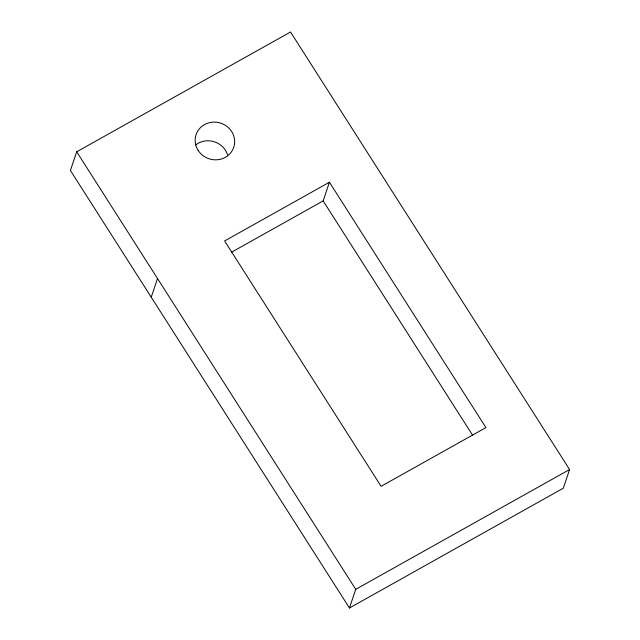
<?xml version="1.0" encoding="UTF-8"?>
<svg xmlns="http://www.w3.org/2000/svg" width="640" height="640" viewBox="0 0 640 640"><rect width="100%" height="100%" fill="white"/><g stroke="black" fill="none" stroke-linecap="round" stroke-linejoin="round"><path stroke-width="0.96" d="M151.24 297.2L157.52 278.536M231.328 252.336L323.152 200.896L329.432 182.232L485.92 427.6L381.104 486.312L224.616 240.952L329.432 182.232M349.456 608L355.736 589.336L569.592 469.536L290.536 32L76.696 151.8L70.408 170.464L349.456 608L563.304 488.208L569.592 469.536M323.152 200.896L472.672 435.344M76.696 151.8L355.736 589.336M195.696 144.952A19.864 18.752 18.6 0 1 227.536 154.792M198.136 150.368A19.864 18.752 18.6 0 0 232.328 150.44A19.864 18.752 18.6 0 0 214.264 122.104A19.864 18.752 18.6 0 0 198.136 150.368"/></g></svg>
